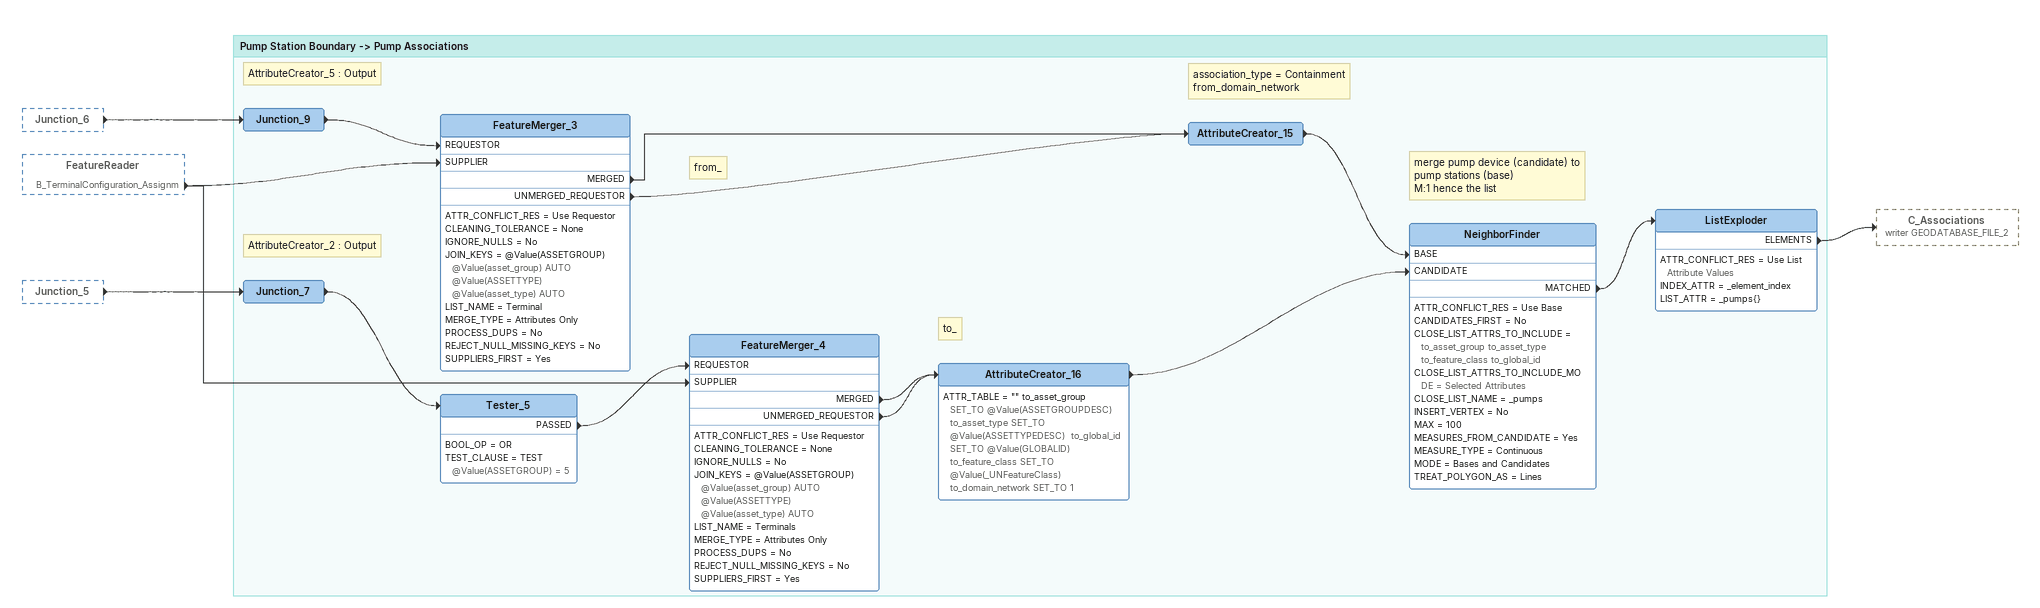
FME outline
Junction_6 [outside]
    -> Junction_9
FeatureReader [outside]
    B_TerminalConfiguration_Assignm -> FeatureMerger_3 [SUPPLIER]
    B_TerminalConfiguration_Assignm -> FeatureMerger_4 [SUPPLIER]
Junction_5 [outside]
    -> Junction_7

Bookmark: Pump Station Boundary -> Pump Associations
Note: AttributeCreator_2 : Output
Junction_7
    -> Tester_5
Tester_5
    BOOL_OP = OR
    TEST_CLAUSE = TEST @Value(ASSETGROUP) = 5
    PASSED -> FeatureMerger_4 [REQUESTOR]
Note: AttributeCreator_5 : Output
Junction_9
    -> FeatureMerger_3 [REQUESTOR]
FeatureMerger_3
    ATTR_CONFLICT_RES = Use Requestor
    CLEANING_TOLERANCE = None
    IGNORE_NULLS = No
    JOIN_KEYS = @Value(ASSETGROUP) @Value(asset_group) AUTO @Value(ASSETTYPE) @Value(asset_type) AUTO
    LIST_NAME = Terminal
    MERGE_TYPE = Attributes Only
    PROCESS_DUPS = No
    REJECT_NULL_MISSING_KEYS = No
    SUPPLIERS_FIRST = Yes
    MERGED -> AttributeCreator_15
    UNMERGED_REQUESTOR -> AttributeCreator_15
Note: from_
Note: association_type = Containment / from_domain_network
AttributeCreator_15
    -> NeighborFinder [BASE]
FeatureMerger_4
    ATTR_CONFLICT_RES = Use Requestor
    CLEANING_TOLERANCE = None
    IGNORE_NULLS = No
    JOIN_KEYS = @Value(ASSETGROUP) @Value(asset_group) AUTO @Value(ASSETTYPE) @Value(asset_type) AUTO
    LIST_NAME = Terminals
    MERGE_TYPE = Attributes Only
    PROCESS_DUPS = No
    REJECT_NULL_MISSING_KEYS = No
    SUPPLIERS_FIRST = Yes
    MERGED -> AttributeCreator_16
    UNMERGED_REQUESTOR -> AttributeCreator_16
Note: to_
AttributeCreator_16
    ATTR_TABLE = "" to_asset_group SET_TO @Value(ASSETGROUPDESC)  to_asset_type SET_TO @Value(ASSETTYPEDESC)  to_global_id SET_TO @Value(GLOBALID)  to_feature_class SET_TO @Value(_UNFeatureClass)  to_domain_network SET_TO 1
    -> NeighborFinder [CANDIDATE]
Note: merge pump device (candidate) to pump stations (base) / M:1 hence the list
NeighborFinder
    ATTR_CONFLICT_RES = Use Base
    CANDIDATES_FIRST = No
    CLOSE_LIST_ATTRS_TO_INCLUDE = to_asset_group to_asset_type to_feature_class to_global_id
    CLOSE_LIST_ATTRS_TO_INCLUDE_MODE = Selected Attributes
    CLOSE_LIST_NAME = _pumps
    INSERT_VERTEX = No
    MAX = 100
    MEASURES_FROM_CANDIDATE = Yes
    MEASURE_TYPE = Continuous
    MODE = Bases and Candidates
    TREAT_POLYGON_AS = Lines
    MATCHED -> ListExploder
ListExploder
    ATTR_CONFLICT_RES = Use List Attribute Values
    INDEX_ATTR = _element_index
    LIST_ATTR = _pumps{}
    ELEMENTS -> C_Associations (writer GEODATABASE_FILE_2)
